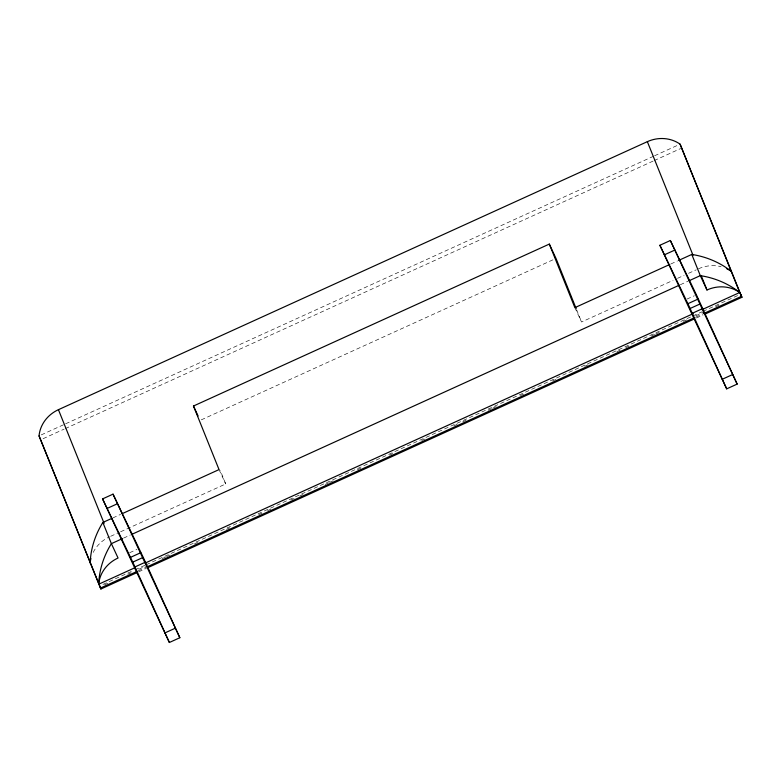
<?xml version="1.0" encoding="UTF-8"?>
<svg xmlns="http://www.w3.org/2000/svg" width="781" height="781" viewBox="0 0 781 781"><rect width="100%" height="100%" fill="white"/><g stroke="black" fill="none" stroke-linecap="round" stroke-linejoin="round"><path stroke-width="0.59" stroke-dasharray="3.9 2.93" d="M41.266 434.89L64.559 424.288M65.672 423.78L653.472 156.278M654.585 155.77L678.982 144.67M43.053 438.717L64.12 429.13M65.233 428.623L653.043 161.111M654.146 160.613L680.768 148.497M201.264 419.875L553.788 259.448M112.815 517.93L120.557 514.406M670.83 263.978L677.449 260.971M110.648 536.313L119.493 532.291M120.606 531.783L225.709 483.947L220.33 470.562M574.875 307.646L581.552 322.006L673.095 280.35M677.508 278.339L684.127 275.332M688.539 273.321L696.261 269.806M123.574 538.099L130.232 535.073M680.339 284.723L688.1 281.189M129.675 552.723L136.997 549.385M686.997 299.094L694.319 295.755M102.936 584.422L133.99 570.286M135.093 569.788L145.081 565.239M146.193 564.741L691.849 316.412M692.962 315.905L701.836 311.863M702.949 311.365L739.548 294.71M104.488 584.871L107.817 583.358M127.781 574.279L131.11 572.766M138.872 569.232L145.53 566.196M162.165 558.63L165.484 557.117M166.597 556.609L172.142 554.09M194.323 543.996L197.652 542.483M226.49 529.352L229.819 527.839M258.648 514.718L261.977 513.205M267.522 510.676L270.851 509.163M290.815 500.084L294.144 498.561M299.689 496.042L303.018 494.529M325.199 484.435L328.518 482.922M329.631 482.414L335.176 479.895M357.356 469.801L360.685 468.278M389.524 455.157L392.853 453.644M421.681 440.523L425.01 439.01M453.849 425.889L457.178 424.366M462.723 421.847L466.052 420.334M488.232 410.24L491.552 408.727M492.665 408.219L498.21 405.69M520.39 395.596L523.719 394.083M552.558 380.962L555.887 379.449M584.715 366.328L588.044 364.815M616.883 351.684L620.212 350.171M625.757 347.652L629.086 346.139M651.266 336.045L654.595 334.532M655.698 334.024L661.243 331.495M683.424 321.401L686.753 319.888M695.627 315.856L703.388 312.322M715.591 306.767L718.92 305.254M138.169 570.891L145.93 567.357M696.037 317.018L702.685 313.982M138.618 571.848L146.379 568.324M696.476 317.974L703.134 314.938M219.031 469.596L225.709 483.947M576.622 309.735L581.552 322.006M93.173 552.44A32.392 29.727 -21.9 0 1 109.535 536.82M698.468 268.801A32.392 29.727 -21.9 0 1 721.107 266.672"/><path stroke-width="1.17" d="M137.505 572.356L100.905 589.011L39.05 435.896A32.392 29.727 -21.9 0 1 58.429 409.683L647.351 141.664A32.392 29.727 -21.9 0 1 680.095 144.163L741.501 296.321L703.798 313.484M122.773 513.4L219.031 469.596L193.473 406.022L549.326 244.082L556.004 258.433L576.173 308.622M102.565 498.903L113.03 494.148L143.548 558.005L179.835 637.726L169.37 642.49L102.565 498.903L133.082 562.769M659.886 245.273L670.352 240.509L696.408 294.808L737.147 384.096L726.681 388.86L659.886 245.273L685.943 299.562M107.017 508.48L117.482 503.716L179.835 637.726M664.338 254.85L674.804 250.086L737.147 384.096M90.928 558.532A32.392 29.727 -21.9 0 0 90.157 563.033A88.839 81.536 -21.9 0 1 102.858 522.46L111.712 518.438M669.727 264.486L574.875 307.646L549.326 244.082M678.552 260.464L691.79 254.44A88.839 81.536 -21.9 0 1 731.201 271.3A32.392 29.727 -21.9 0 0 726.408 268.547M122.471 538.607L111.38 543.654A88.839 81.536 -21.9 0 0 98.679 584.227L135.279 567.572M131.345 534.565L679.236 285.221M689.213 280.682L700.303 275.634A88.839 81.536 -21.9 0 1 739.724 292.494L741.95 297.278L705.35 313.933M130.329 557.439L140.795 552.675M687.651 303.809L698.116 299.045M132.555 562.222L143.03 557.458M689.877 308.593L700.342 303.829M134.791 567.006L145.256 562.242M692.103 313.376L702.568 308.612M145.256 563.033L693.137 313.689M702.012 309.657L739.724 292.494L680.095 144.163M100.456 588.054L137.056 571.399M147.043 566.86L694.924 317.516M147.482 567.816L694.26 318.98M164.918 632.922L175.383 628.158M722.23 379.283L732.695 374.519M740.652 294.203L741.95 297.278M739.724 292.494A32.392 29.727 -21.9 0 0 706.981 289.995L700.303 275.634L691.79 254.44M670.352 240.509L674.804 250.086M686.44 300.626L689.906 308.075M193.473 406.022L198.101 415.961M113.03 494.148L117.482 503.716M39.05 435.896L100.905 589.011M99.607 585.935L100.056 586.892M690.404 309.139L726.681 388.86M133.59 563.882L169.37 642.49M647.351 141.664L693.04 255.299M701.153 275.498L706.981 289.995M58.429 409.683L104.107 523.319M102.858 522.46L111.38 543.654L118.058 558.005A32.392 29.727 -21.9 0 0 98.679 584.227"/></g></svg>
